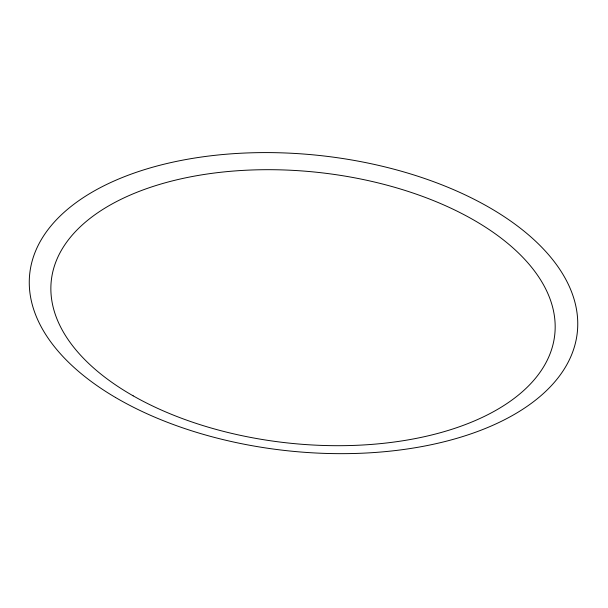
<?xml version="1.0" encoding="UTF-8"?>
<svg xmlns="http://www.w3.org/2000/svg" width="608" height="608" viewBox="0 0 608 608"><rect width="100%" height="100%" fill="white"/><g stroke="black" fill="none" stroke-linecap="round" stroke-linejoin="round"><path stroke-width="0.91" d="M115.535 397.495A275.348 148.504 6.1 0 0 570.433 357.512A275.348 148.504 6.1 0 0 224.565 154.371A275.348 148.504 6.1 0 0 115.535 397.495M133.167 395.846A253.171 136.124 6.1 0 0 549.343 355.574A253.171 136.124 6.1 0 0 226.564 171.661A253.171 136.124 6.1 0 0 133.167 395.846"/></g></svg>
